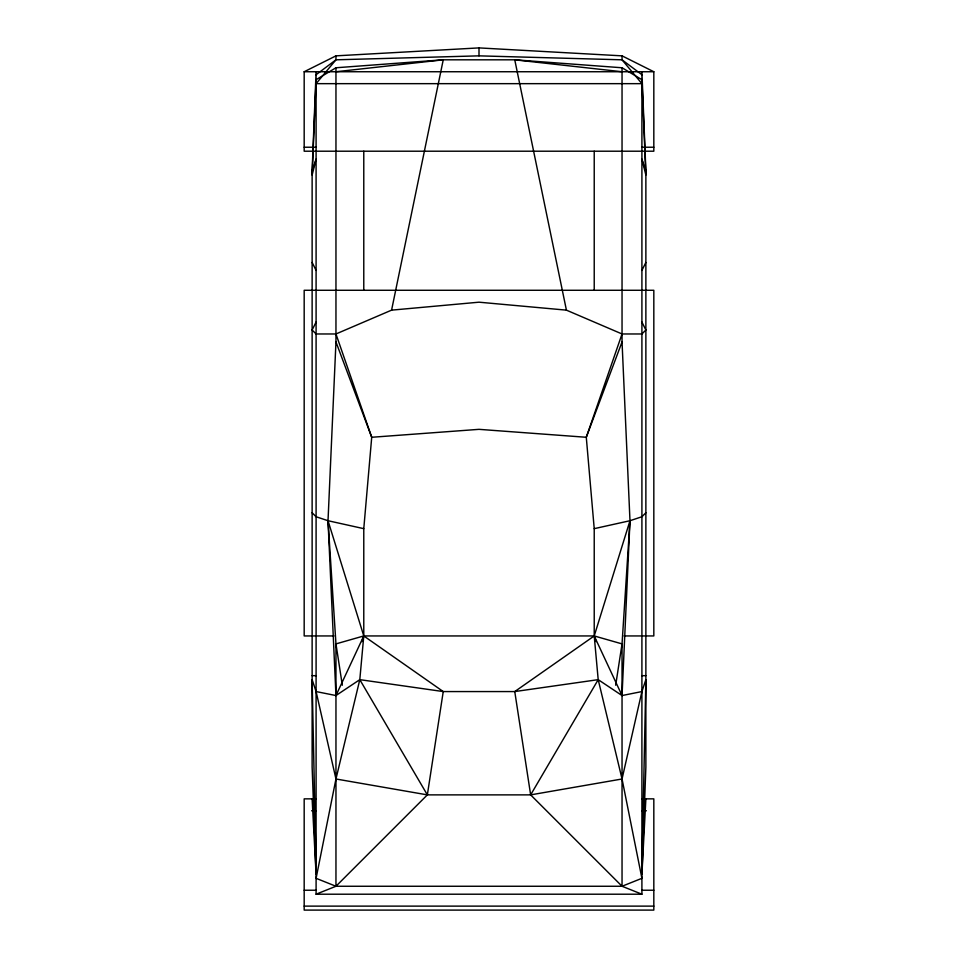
<?xml version="1.0" encoding="UTF-8"?>
<svg xmlns="http://www.w3.org/2000/svg" width="958" height="958" viewBox="0 0 958 958"><rect width="100%" height="100%" fill="white"/><g stroke="black" fill="none" stroke-linecap="round" stroke-linejoin="round"><path stroke-width="1.44" d="M641.908 870.367L645.872 679.653L641.908 691.568L622.041 778.986L641.908 878.318L622.041 886.258L335.959 886.258L316.092 878.318L335.959 778.986L359.801 679.653L363.777 635.944L363.777 528.66L371.716 437.279L335.959 333.971L316.092 333.971L312.128 330.007L316.092 322.056M312.128 798.852L316.092 874.343L312.128 767.059L312.128 171.075L316.092 71.742L316.092 894.209L641.908 894.209L641.908 71.742L645.872 171.075L645.872 767.059L641.908 874.343L645.872 798.852M645.872 171.075L641.908 159.148L645.872 175.051L641.908 79.682L622.041 67.767L514.757 59.815L443.243 59.815L335.959 67.767L335.959 341.922L328.019 520.721L335.959 695.544L316.092 691.568L312.128 679.653L316.092 870.367M316.092 894.209L335.959 886.258L427.352 794.877L443.243 691.568L363.777 635.944L328.019 520.721L316.092 516.745L312.128 512.769M615.683 685.21L622.041 643.896L629.981 520.721L622.041 341.922L622.041 67.767M335.959 333.971L391.582 310.141L443.243 59.815L335.959 71.742M312.128 171.075L316.092 159.148L312.128 175.051L316.092 79.682L335.959 67.767M361.885 641.62L363.777 635.944L594.223 635.944L622.041 643.896L622.041 886.258L641.908 894.209M641.908 322.056L645.872 330.007L641.908 333.971L622.041 333.971L586.284 437.279L594.223 528.66L594.223 635.944L598.199 679.653L622.041 778.986L530.648 794.877L427.352 794.877L335.959 778.986L316.092 691.568M622.041 341.922L586.284 437.279L479 429.34L371.716 437.279L335.959 341.922M641.908 270.407L645.872 262.456M622.041 886.258L530.648 794.877L598.199 679.653L622.041 695.544L641.908 691.568M645.872 512.769L641.908 516.745L629.981 520.721L594.223 528.66M315.948 74.832L335.959 59.815L479 55.851L622.041 59.815L642.052 74.832M598.199 679.653L514.757 691.568L443.243 691.568L359.801 679.653L335.959 695.544L363.777 635.944L335.959 643.896L335.959 886.258M304.177 71.742L335.959 55.851L479 47.9L622.041 55.851L653.823 71.742L653.823 151.208L304.177 151.208L304.177 71.742L653.823 71.742M391.582 310.141L479 302.189L566.418 310.141L622.041 333.971M304.177 147.233L316.092 147.233M641.908 147.233L653.823 147.233M333.971 635.944L304.177 635.944L304.177 290.274L653.823 290.274L653.823 635.944L624.029 635.944M312.128 675.677L316.092 675.677M641.908 675.677L645.872 675.677M316.092 798.852L304.177 798.852L304.177 910.1L653.823 910.1L653.823 798.852L641.908 798.852M311.625 810.767L316.092 810.767M641.908 810.767L646.375 810.767M304.177 890.233L316.092 890.233M641.908 890.233L653.823 890.233M304.177 906.124L653.823 906.124M622.041 71.742L514.757 59.815L566.418 310.141M363.777 528.66L328.019 520.721L335.959 643.896L342.317 685.21M359.801 679.653L427.352 794.877M312.128 262.456L316.092 270.407M596.115 641.62L594.223 635.944L629.981 520.721L622.041 695.544L594.223 635.944L514.757 691.568L530.648 794.877M622.041 55.851L622.041 59.815L641.908 83.657L316.092 83.657L335.959 59.815L335.959 55.851M594.223 151.208L594.223 290.274M479 47.9L479 55.851M363.777 151.208L363.777 290.274"/></g></svg>
